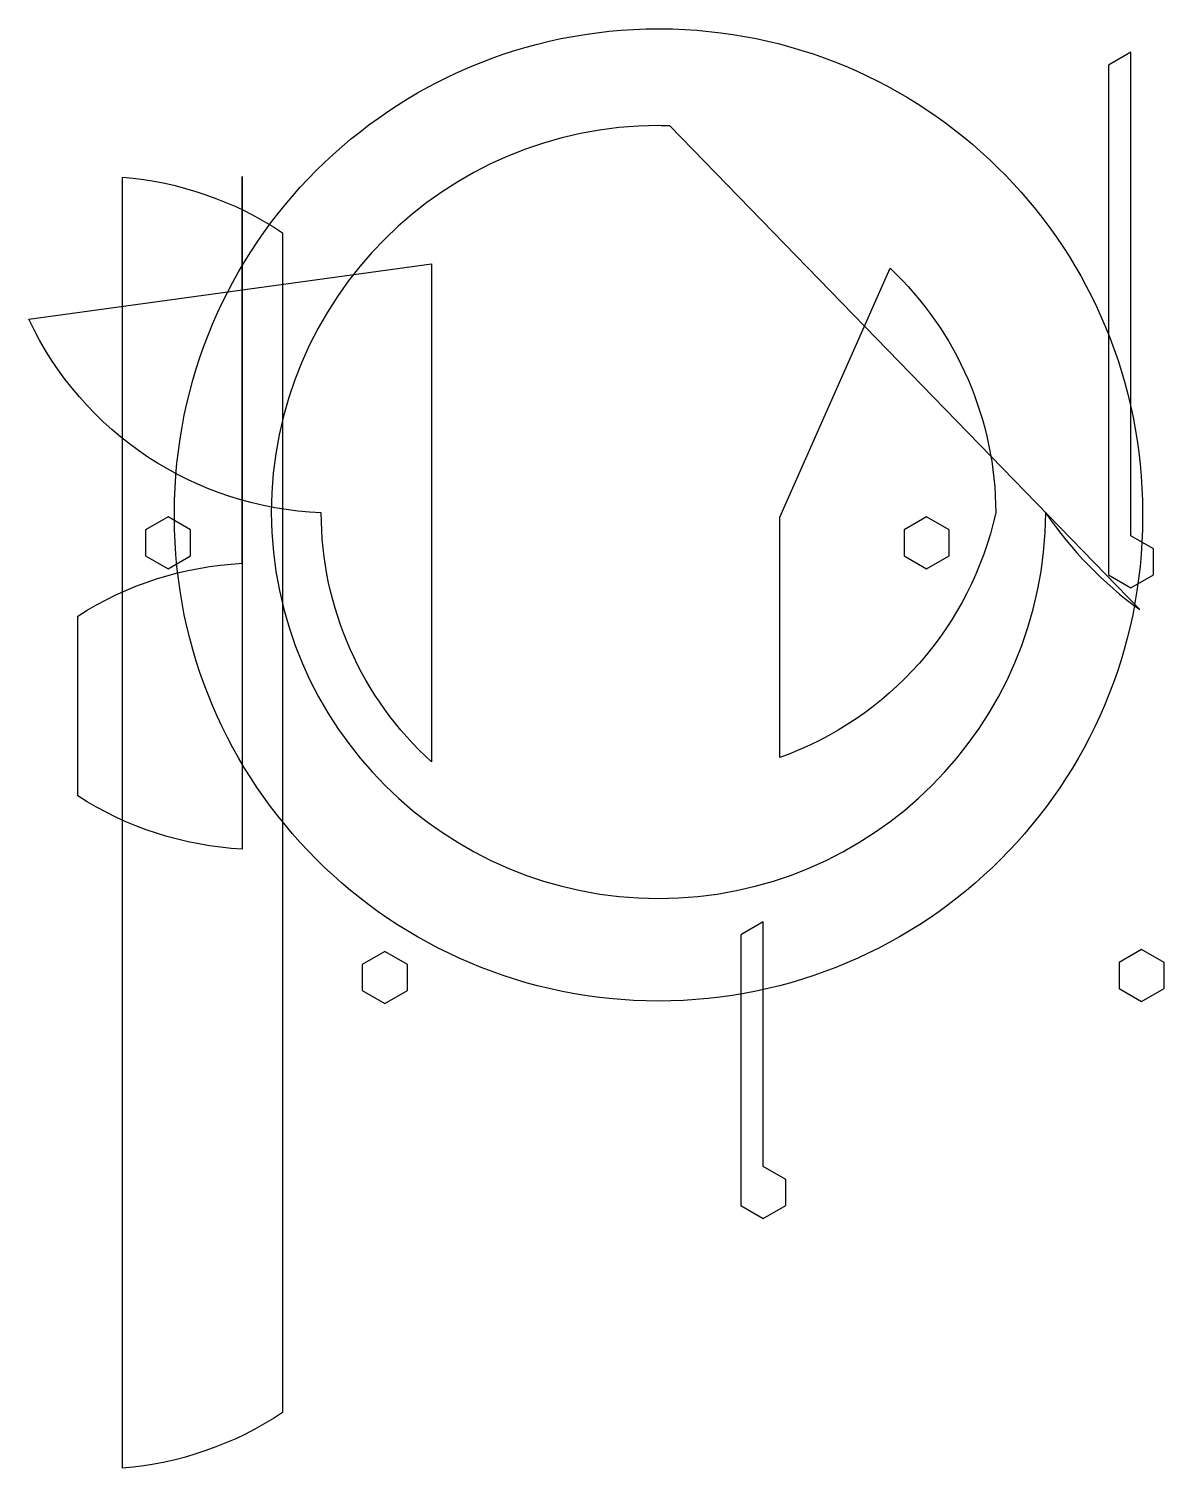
# Model space of a CAD drawing. Header units: centimetres. Extents: x -10.5 to 8.4, y -16 to 8.1.
import ezdxf

# ---------------------------------------------------------------- set-up
doc = ezdxf.new("R2010")
doc.units = ezdxf.units.CM
doc.header["$MEASUREMENT"] = 0
doc.layers.add('Layer 1', color=7, linetype='Continuous')

msp = doc.modelspace()

# ---------------------------------------------------------------- linework, layer by layer
at = {"layer": 'Layer 1'}
for points, knots in [([(0.23458, 8.08444), (0.1573, 8.08685), (0.07833, 8.08784), (0.00034, 8.08784), (0.00034, 8.08784), (-4.4647, 8.08784), (-8.0857, 4.46684), (-8.0857, 0.00179), (-8.0857, 0.00179), (-8.0857, 0.00179), (-8.0857, -0.00017), (-8.0857, -0.00017), (-8.0857, -0.00017), (-8.08604, -0.0235), (-8.08604, -0.05016), (-8.08604, -0.07385), (-8.08604, -0.07385), (-8.08604, -4.5389), (-4.46504, -8.1599), (0, -8.1599), (0, -8.1599), (4.46505, -8.1599), (8.08605, -4.5389), (8.08605, -0.07385), (8.08605, -0.07385), (8.08605, -0.05016), (8.08605, -0.0235), (8.08605, 0.00018), (8.08605, 0.00018), (8.08571, -0.00015), (8.08571, 0.00181), (8.08571, 0.00181), (8.08571, 0.00181), (8.08571, 4.37604), (4.60686, 7.95854), (0.23461, 8.0849), (0.23461, 8.0849), (0.23461, 8.0849), (0.23458, 8.08444), (0.23458, 8.08444)], [0, 0, 0, 0, 0.09090909, 0.09090909, 0.09090909, 0.09090909, 0.18181818, 0.18181818, 0.18181818, 0.18181818, 0.27272727, 0.27272727, 0.27272727, 0.27272727, 0.36363636, 0.36363636, 0.36363636, 0.36363636, 0.45454545, 0.45454545, 0.45454545, 0.45454545, 0.54545455, 0.54545455, 0.54545455, 0.54545455, 0.63636364, 0.63636364, 0.63636364, 0.63636364, 0.72727273, 0.72727273, 0.72727273, 0.72727273, 0.81818182, 0.81818182, 0.81818182, 0.81818182, 1, 1, 1, 1]), ([(7.89068, -0.38482), (7.89068, -0.38482), (8.26754, -0.60224), (8.26754, -0.60224), (8.26754, -0.60224), (8.26754, -0.60224), (8.26754, -1.03712), (8.26754, -1.03712), (8.26754, -1.03712), (8.26754, -1.03712), (7.89064, -1.25454), (7.89064, -1.25454), (7.89064, -1.25454), (7.89064, -1.25454), (7.51509, -1.03716), (7.51509, -1.03716), (7.51509, -1.03716), (7.51509, -1.03716), (7.51509, 7.4822), (7.51509, 7.4822), (7.51509, 7.4822), (7.51509, 7.4822), (7.89068, 7.69962), (7.89068, 7.69962), (7.89068, 7.69962), (7.89068, 7.69962), (7.89068, -0.38482), (7.89068, -0.38482)], [0, 0, 0, 0, 0.125, 0.125, 0.125, 0.125, 0.25, 0.25, 0.25, 0.25, 0.375, 0.375, 0.375, 0.375, 0.5, 0.5, 0.5, 0.5, 0.625, 0.625, 0.625, 0.625, 0.75, 0.75, 0.75, 0.75, 1, 1, 1, 1]), ([(8.03953, -1.61824), (7.4261, -1.17512), (6.89302, -0.62704), (6.46892, 0.00002), (6.46892, 0.00002), (6.45626, -3.56368), (3.5634, -6.44549), (0.00004, -6.44549), (0.00004, -6.44549), (-3.56331, -6.44549), (-6.45617, -3.56368), (-6.46881, -0.00032), (-6.46881, -0.00032), (-6.46877, 0.00009), (-6.46877, 0.00009), (-6.46877, 0.00009), (-6.46877, 0.00009), (-6.46877, 3.57214), (-3.57196, 6.46895), (0.00008, 6.46895), (0.00008, 6.46895), (0.06247, 6.46895), (0.12723, 6.46816), (0.18883, 6.46658), (0.18883, 6.46658), (0.18883, 6.46658), (8.03953, -1.61824), (8.03953, -1.61824)], [0, 0, 0, 0, 0.125, 0.125, 0.125, 0.125, 0.25, 0.25, 0.25, 0.25, 0.375, 0.375, 0.375, 0.375, 0.5, 0.5, 0.5, 0.5, 0.625, 0.625, 0.625, 0.625, 0.75, 0.75, 0.75, 0.75, 1, 1, 1, 1]), ([(-6.95497, -0.84462), (-7.9317, -0.89491), (-8.87951, -1.19961), (-9.70284, -1.72648), (-9.70284, -1.72648), (-9.70284, -1.72648), (-9.70251, -4.73209), (-9.70251, -4.73209), (-9.70251, -4.73209), (-8.88011, -5.26169), (-7.9316, -5.56914), (-6.9549, -5.62142), (-6.9549, -5.62142), (-6.9549, -5.62142), (-6.95497, 5.6215), (-6.95497, 5.6215), (-6.95497, 5.6215), (-6.95497, 5.6215), (-6.95497, -0.84462), (-6.95497, -0.84462)], [0, 0, 0, 0, 0.16666667, 0.16666667, 0.16666667, 0.16666667, 0.33333333, 0.33333333, 0.33333333, 0.33333333, 0.5, 0.5, 0.5, 0.5, 0.66666667, 0.66666667, 0.66666667, 0.66666667, 1, 1, 1, 1]), ([(-8.95669, -4.74533), (-8.95669, -4.74533), (-8.95669, -15.96728), (-8.95669, -15.96728), (-8.95669, -15.96728), (-8.00146, -15.89116), (-7.07909, -15.56995), (-6.2819, -15.03826), (-6.2819, -15.03826), (-6.2819, -15.03826), (-6.28164, 4.68064), (-6.28164, 4.68064), (-6.28164, 4.68064), (-7.07899, 5.21152), (-8.00136, 5.53205), (-8.95674, 5.6084), (-8.95674, 5.6084), (-8.95674, 5.6084), (-8.95669, -4.74533), (-8.95669, -4.74533)], [0, 0, 0, 0, 0.16666667, 0.16666667, 0.16666667, 0.16666667, 0.33333333, 0.33333333, 0.33333333, 0.33333333, 0.5, 0.5, 0.5, 0.5, 0.66666667, 0.66666667, 0.66666667, 0.66666667, 1, 1, 1, 1]), ([(-10.51952, 3.23243), (-9.62306, 1.32693), (-7.73774, 0.07923), (-5.6337, 0.00013), (-5.6337, 0.00013), (-5.63273, -1.58525), (-4.9628, -3.09914), (-3.79006, -4.16526), (-3.79006, -4.16526), (-3.79006, -4.16526), (-3.78985, 4.16008), (-3.78985, 4.16008), (-3.78985, 4.16008), (-3.78985, 4.16008), (-10.51952, 3.23243), (-10.51952, 3.23243)], [0, 0, 0, 0, 0.2, 0.2, 0.2, 0.2, 0.4, 0.4, 0.4, 0.4, 0.6, 0.6, 0.6, 0.6, 1, 1, 1, 1]), ([(2.02533, -0.07244), (2.02533, -0.07244), (2.02533, -4.09156), (2.02533, -4.09156), (2.02533, -4.09156), (3.8517, -3.44046), (5.21564, -1.89286), (5.63315, 0.00001), (5.63315, 0.00001), (5.63134, 1.54722), (4.99304, 3.02603), (3.86914, 4.08803), (3.86914, 4.08803), (3.86914, 4.08803), (2.02533, -0.07244), (2.02533, -0.07244)], [0, 0, 0, 0, 0.2, 0.2, 0.2, 0.2, 0.4, 0.4, 0.4, 0.4, 0.6, 0.6, 0.6, 0.6, 1, 1, 1, 1]), ([(-8.19387, -0.06852), (-8.19387, -0.06852), (-7.81828, -0.2859), (-7.81828, -0.2859), (-7.81828, -0.2859), (-7.81828, -0.2859), (-7.81828, -0.71939), (-7.81828, -0.71939), (-7.81828, -0.71939), (-7.81828, -0.71939), (-8.19383, -0.93685), (-8.19383, -0.93685), (-8.19383, -0.93685), (-8.19383, -0.93685), (-8.57069, -0.71943), (-8.57069, -0.71943), (-8.57069, -0.71943), (-8.57069, -0.71943), (-8.57069, -0.28594), (-8.57069, -0.28594), (-8.57069, -0.28594), (-8.57069, -0.28594), (-8.19388, -0.06848), (-8.19388, -0.06848), (-8.19388, -0.06848), (-8.19388, -0.06848), (-8.19387, -0.06852), (-8.19387, -0.06852)], [0, 0, 0, 0, 0.125, 0.125, 0.125, 0.125, 0.25, 0.25, 0.25, 0.25, 0.375, 0.375, 0.375, 0.375, 0.5, 0.5, 0.5, 0.5, 0.625, 0.625, 0.625, 0.625, 0.75, 0.75, 0.75, 0.75, 1, 1, 1, 1]), ([(4.47761, -0.06852), (4.47761, -0.06852), (4.85459, -0.2859), (4.85459, -0.2859), (4.85459, -0.2859), (4.85459, -0.2859), (4.85459, -0.71939), (4.85459, -0.71939), (4.85459, -0.71939), (4.85459, -0.71939), (4.47761, -0.93685), (4.47761, -0.93685), (4.47761, -0.93685), (4.47761, -0.93685), (4.1021, -0.71943), (4.1021, -0.71943), (4.1021, -0.71943), (4.1021, -0.71943), (4.1021, -0.28594), (4.1021, -0.28594), (4.1021, -0.28594), (4.1021, -0.28594), (4.47765, -0.06848), (4.47765, -0.06848), (4.47765, -0.06848), (4.47765, -0.06848), (4.47761, -0.06852), (4.47761, -0.06852)], [0, 0, 0, 0, 0.125, 0.125, 0.125, 0.125, 0.25, 0.25, 0.25, 0.25, 0.375, 0.375, 0.375, 0.375, 0.5, 0.5, 0.5, 0.5, 0.625, 0.625, 0.625, 0.625, 0.75, 0.75, 0.75, 0.75, 1, 1, 1, 1]), ([(1.74997, -10.92281), (1.74997, -10.92281), (2.12687, -11.14023), (2.12687, -11.14023), (2.12687, -11.14023), (2.12687, -11.14023), (2.12687, -11.57511), (2.12687, -11.57511), (2.12687, -11.57511), (2.12687, -11.57511), (1.74997, -11.79253), (1.74997, -11.79253), (1.74997, -11.79253), (1.74997, -11.79253), (1.37442, -11.57503), (1.37442, -11.57503), (1.37442, -11.57503), (1.37442, -11.57503), (1.37442, -7.05259), (1.37442, -7.05259), (1.37442, -7.05259), (1.37442, -7.05259), (1.74997, -6.83517), (1.74997, -6.83517), (1.74997, -6.83517), (1.74997, -6.83517), (1.74997, -10.92281), (1.74997, -10.92281)], [0, 0, 0, 0, 0.125, 0.125, 0.125, 0.125, 0.25, 0.25, 0.25, 0.25, 0.375, 0.375, 0.375, 0.375, 0.5, 0.5, 0.5, 0.5, 0.625, 0.625, 0.625, 0.625, 0.75, 0.75, 0.75, 0.75, 1, 1, 1, 1]), ([(-4.57126, -7.33061), (-4.57126, -7.33061), (-4.19436, -7.54803), (-4.19436, -7.54803), (-4.19436, -7.54803), (-4.19436, -7.54803), (-4.19436, -7.98291), (-4.19436, -7.98291), (-4.19436, -7.98291), (-4.19436, -7.98291), (-4.57126, -8.20033), (-4.57126, -8.20033), (-4.57126, -8.20033), (-4.57126, -8.20033), (-4.94816, -7.98295), (-4.94816, -7.98295), (-4.94816, -7.98295), (-4.94816, -7.98295), (-4.94816, -7.54807), (-4.94816, -7.54807), (-4.94816, -7.54807), (-4.94816, -7.54807), (-4.57126, -7.33065), (-4.57126, -7.33065), (-4.57126, -7.33065), (-4.57126, -7.33065), (-4.57126, -7.33061), (-4.57126, -7.33061)], [0, 0, 0, 0, 0.125, 0.125, 0.125, 0.125, 0.25, 0.25, 0.25, 0.25, 0.375, 0.375, 0.375, 0.375, 0.5, 0.5, 0.5, 0.5, 0.625, 0.625, 0.625, 0.625, 0.75, 0.75, 0.75, 0.75, 1, 1, 1, 1]), ([(8.07124, -7.30033), (8.07124, -7.30033), (8.4481, -7.51775), (8.4481, -7.51775), (8.4481, -7.51775), (8.4481, -7.51775), (8.4481, -7.95259), (8.4481, -7.95259), (8.4481, -7.95259), (8.4481, -7.95259), (8.0712, -8.17001), (8.0712, -8.17001), (8.0712, -8.17001), (8.0712, -8.17001), (7.69565, -7.95259), (7.69565, -7.95259), (7.69565, -7.95259), (7.69565, -7.95259), (7.69565, -7.51775), (7.69565, -7.51775), (7.69565, -7.51775), (7.69565, -7.51775), (8.0712, -7.30033), (8.0712, -7.30033), (8.0712, -7.30033), (8.0712, -7.30033), (8.07124, -7.30033), (8.07124, -7.30033)], [0, 0, 0, 0, 0.125, 0.125, 0.125, 0.125, 0.25, 0.25, 0.25, 0.25, 0.375, 0.375, 0.375, 0.375, 0.5, 0.5, 0.5, 0.5, 0.625, 0.625, 0.625, 0.625, 0.75, 0.75, 0.75, 0.75, 1, 1, 1, 1])]:
    msp.add_open_spline(points, degree=3, knots=knots, dxfattribs=at)

doc.saveas('drawing.dxf')
